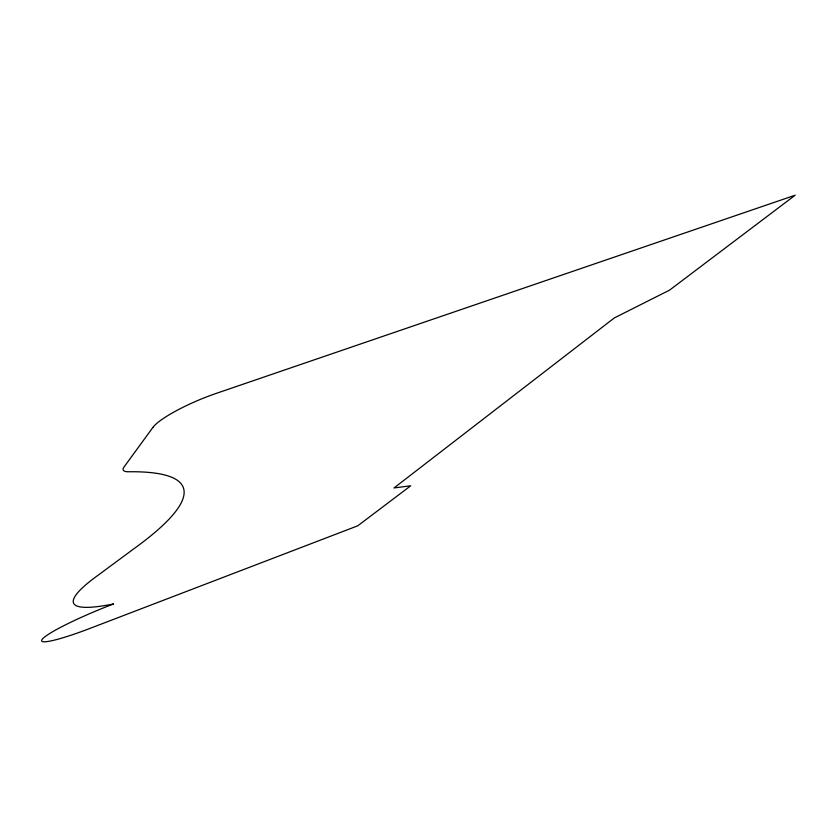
<?xml version="1.0" encoding="UTF-8"?>
<svg xmlns="http://www.w3.org/2000/svg" width="837" height="837" viewBox="0 0 837 837"><rect width="100%" height="100%" fill="white"/><g stroke="black" fill="none" stroke-linecap="round" stroke-linejoin="round"><path stroke-width="1.26" d="M152.92 427.393L124.148 466.847A51.381 9.155 -22.6 0 0 128.699 471.754A588.871 87.027 -20.1 0 1 133.638 548.946L99.09 574.506A271.314 33.093 -23.3 0 0 113.612 603.937A64.439 7.01 -22.4 0 0 42.718 638.715A64.439 7.01 -22.4 0 0 90.218 628.315L357.755 525.814L410.705 485.795L394.028 487.95L614.295 317.945L669.579 290.125L795.15 195.22L216.03 393.463A55.148 10.578 -22.9 0 0 152.92 427.393"/></g></svg>
